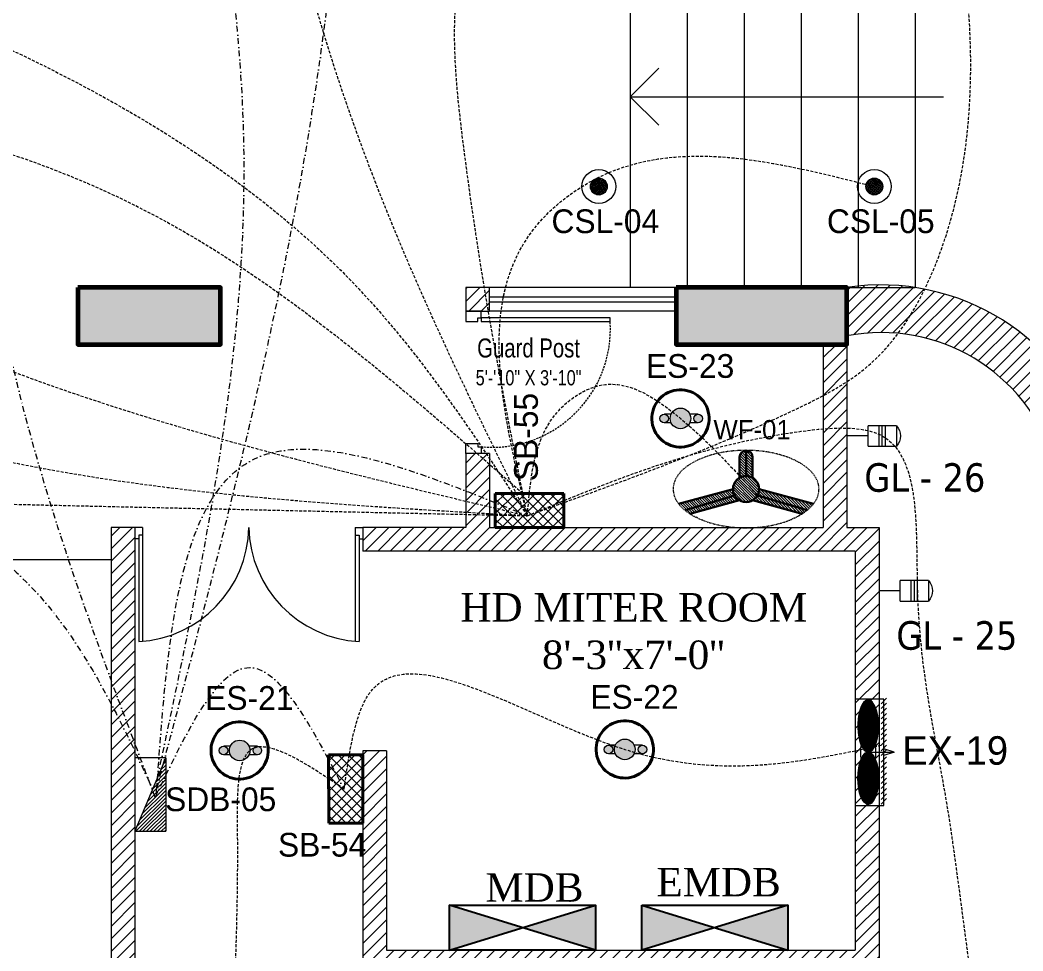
# Model space of a CAD drawing. Header units: inches. Extents: x 109699 to 44449955, y -10987 to 15824140.
# Drawn here: x 193114.4 to 193325.6, y -3751.5 to -3555.4 of the extents above; entities that cross this region are included whole.
import ezdxf

# ---------------------------------------------------------------- set-up
doc = ezdxf.new("R2010")
doc.units = ezdxf.units.IN
doc.header["$LTSCALE"] = 5
doc.header["$MEASUREMENT"] = 0
for name, pattern in [('DASHDOT', [1, 0.5, -0.25, 0, -0.25]), ('DASHED2', [0.375, 0.25, -0.125]), ('HIDDEN', [0.375, 0.25, -0.125])]:
    doc.linetypes.add(name, pattern=pattern)
doc.layers.get('0').update_dxf_attribs({"color": 123})
for name, color, linetype, lineweight in [('@NORMAL', 7, 'Continuous', 5), ('cloumn', 253, 'Continuous', 60), ('door', 8, 'Continuous', 9), ('DOOR1', 34, 'Continuous', 9), ('E-BK', 1, 'Continuous', 15), ('E-CF-Ceiling-Fan', 30, 'Continuous', 13), ('E-Con-Point', 5, 'DASHED2', 13), ('E-CSL-Ceiling-Sport-Light', 191, 'Continuous', 13), ('E-ES-Energy Saver-Light', 140, 'Continuous', 13), ('E-EX-Exhaust-Fan', 190, 'Continuous', 13), ('E-SB-Switch-Board', 106, 'Continuous', 18), ('E-Sub-Distrubtion board', 3, 'Continuous', 13), ('GL', 7, 'Continuous', 5), ('glass', 140, 'Continuous', 18), ('ha', 252, 'Continuous', 5), ('HATCH2', 253, 'Continuous', 15), ('Low height wall', 7, 'Continuous', 9), ('MDB N', 7, 'Continuous', 5), ('SB', 1, 'DASHDOT', 20), ('STAIR', 8, 'Continuous', 13), ('WALL-1', 8, 'Continuous', 9)]:
    doc.layers.add(name, color=color, linetype=linetype, lineweight=lineweight)
doc.layers.add('MDB', color=1, linetype='Continuous')
doc.layers.add('T', color=8, linetype='Continuous')
doc.styles.add('ARIAL', font='arial.ttf', dxfattribs={"width": 0.8, "height": 48})
doc.styles.add('MtXpl_Tahoma', font='tahoma.ttf')
doc.styles.get("Standard").update_dxf_attribs({"font": 'times.ttf'})

# ---------------------------------------------------------------- blocks, each defined once
blk = doc.blocks.new('coloumn-01')
at = {"layer": 'ha'}
h = blk.add_hatch(dxfattribs=at)
h.set_pattern_fill('AR-CONC', color=256, scale=0.5)
h.set_pattern_definition([(49.99999999999999, (0, 0), (3.586300913003767, -0.3137606749129755), [0.375, -4.125]), (355, (0, 0), (-0.693756668065, 3.760960668500059), [0.3, -3.3]), (100.45144446, (0.298858405, -0.02614672), (2.89254423363556, 3.447199954843147), [0.3187009599999999, -3.505710559999999]), (46.18420000000001, (0, 1), (5.336206653357862, -0.8275964039653827), [0.5625, -6.1875]), (96.63563549, (0.444683725, 0.931033465), (4.673309728371142, 4.870593003872752), [0.47805171, -5.258568799999999]), (351.1841639899999, (0, 1), (4.673309725273866, 4.870593001349951), [0.45, -4.950000005]), (21, (0.5, 0.75), (2.984535260592308, -2.013094453326694), [0.375, -4.125]), (326.0000000000001, (0.5, 0.75), (1.216576659607909, 3.625750225234265), [0.3, -3.3]), (71.45144474, (0.74871127, 0.58224213), (4.201111883649856, 1.612655764031769), [0.31870095, -3.50571056]), (37.50000000000001, (0, 0), (0.06079927658645334, 1.664469269156557), [0, -3.26, 0, -3.35, 0, -3.3125]), (7.499999999999999, (0, 0), (1.315347687210743, 1.972058559411801), [0, -1.91, 0, -3.185, 0, -1.2625]), (327.5, (-1.115, 0), (2.669112180862045, -0.1127743586718988), [0, -1.25, 0, -3.9, 0, -5.175]), (317.5, (-1.615, 0), (2.915930846711931, 0.5005249116615886), [0, -1.625, 0, -2.59, 0, -3.675])])
h.paths.add_polyline_path([(32128.44739975178, -2546319.049243456), (32092.44739975178, -2546319.049243456), (32092.44739975178, -2546331.049243456), (32128.44739975178, -2546331.049243456)])
h.paths.add_polyline_path([(32128.44739975189, -2546617.132962178), (32098.44739975189, -2546617.132962178), (32098.44739975189, -2546629.132962178), (32128.44739975189, -2546629.132962178)])
h.paths.add_polyline_path([(31978.51966727065, -2546605.132962178), (31966.51966727065, -2546605.132962178), (31966.51966727065, -2546635.132962178), (31978.51966727065, -2546635.132962178)])
h.paths.add_polyline_path([(31821.20333333506, -2546605.132962178), (31809.20333333506, -2546605.132962178), (31809.20333333506, -2546635.132962178), (31821.20333333506, -2546635.132962178)])
h.paths.add_polyline_path([(31689.20328743063, -2546611.133238418), (31677.20328743063, -2546611.133238418), (31677.20328743063, -2546635.133238418), (31689.20328743063, -2546635.133238418)])
h.paths.add_polyline_path([(31417.20347832461, -2546611.132962178), (31405.20347832461, -2546611.132962178), (31405.20347832461, -2546635.132962178), (31417.20347832461, -2546635.132962178)])
h.paths.add_polyline_path([(31435.20347912709, -2546415.348983645), (31405.20347912709, -2546415.348983645), (31405.20347912709, -2546427.348983645), (31435.20347912709, -2546427.348983645)])
h.paths.add_polyline_path([(31633.74647668525, -2546415.348983645), (31603.74647668525, -2546415.348983645), (31603.74647668525, -2546427.348983645), (31633.74647668525, -2546427.348983645)])
h.paths.add_polyline_path([(31821.20245073218, -2546319.049243455), (31809.20245073218, -2546319.049243455), (31809.20245073218, -2546349.049243455), (31821.20245073218, -2546349.049243455)])
h.paths.add_polyline_path([(31996.51966727068, -2546319.049243455), (31966.51966727068, -2546319.049243455), (31966.51966727068, -2546331.049243455), (31996.51966727068, -2546331.049243455)])
h.paths.add_polyline_path([(31581.74648750067, -2546291.049243452), (31541.74648750067, -2546291.049243452), (31541.74648750067, -2546301.049243452), (31581.74648750067, -2546301.049243452)])
h.paths.add_polyline_path([(31485.74647668505, -2546261.049243452), (31475.74647668505, -2546261.049243452), (31475.74647668505, -2546301.049243452), (31485.74647668505, -2546301.049243452)])
h.paths.add_polyline_path([(31581.74648750064, -2546206.049278549), (31521.74648750064, -2546206.049278549), (31521.74648750064, -2546216.049243455), (31581.74648750064, -2546216.049243455)])
h.paths.add_polyline_path([(31435.20347595899, -2546206.049243455), (31405.20347595899, -2546206.049243455), (31405.20347595899, -2546218.049243455), (31435.20347595899, -2546218.049243455)])
h.paths.add_polyline_path([(31435.20347912709, -2546094.049243455), (31405.20347912709, -2546094.049243455), (31405.20347912709, -2546106.049243455), (31435.20347912709, -2546106.049243455)])
h.paths.add_polyline_path([(31583.74647668522, -2546094.049243455), (31547.74647668522, -2546094.049243455), (31547.74647668522, -2546106.049243455), (31583.74647668522, -2546106.049243455)])
h.paths.add_polyline_path([(31775.41359277777, -2546094.049243455), (31763.41359277777, -2546094.049243455), (31763.41359277777, -2546124.049243455), (31775.41359277777, -2546124.049243455)])
h.paths.add_polyline_path([(32059.80123907101, -2546094.049243455), (32047.80123907101, -2546094.049243455), (32047.80123907101, -2546124.049243455), (32059.80123907101, -2546124.049243455)])
h.paths.add_polyline_path([(32058.06771510976, -2545913.633020405), (32028.06771510976, -2545913.633020405), (32028.06771510976, -2545925.633020405), (32058.06771510976, -2545925.633020405)])
h.paths.add_polyline_path([(32048.06771510973, -2545722.712815279), (32036.06771510973, -2545722.712815279), (32036.06771510973, -2545746.712815279), (32048.06771510973, -2545746.712815279)])
h.paths.add_polyline_path([(31799.41359277774, -2545913.633020405), (31763.41359277774, -2545913.633020405), (31763.41359277774, -2545925.633020405), (31799.41359277774, -2545925.633020405)])
h.paths.add_polyline_path([(31591.53986684192, -2545945.049243456), (31561.31223659915, -2545945.049243456), (31561.31223659915, -2545957.049243456), (31591.53986684192, -2545957.049243456)])
h.paths.add_polyline_path([(31435.20347912709, -2545945.049243456), (31405.20347912709, -2545945.049243456), (31405.20347912709, -2545957.049243456), (31435.20347912709, -2545957.049243456)])
h.paths.add_polyline_path([(31429.2035252499, -2545715.383477275), (31405.2035252499, -2545715.383477275), (31405.2035252499, -2545727.383477275), (31429.2035252499, -2545727.383477275)])
h.paths.add_polyline_path([(31605.53986684192, -2545715.383237123), (31581.53986684192, -2545715.383237123), (31581.53986684192, -2545727.383237123), (31605.53986684192, -2545727.383237123)])
h.paths.add_polyline_path([(31775.41359277774, -2545711.610186095), (31763.41359277774, -2545711.610186095), (31763.41359277774, -2545735.610186095), (31775.41359277774, -2545735.610186095)])
at = {"layer": 'cloumn'}
for points, elevation in [([(31966.51966727068, -2546319.049243455), (31966.51966727068, -2546331.049243455), (31996.51966727068, -2546331.049243455), (31996.51966727068, -2546319.049243455)], -16.50604298470201), ([(32092.44739975178, -2546319.049243456), (32092.44739975178, -2546331.049243456), (32128.44739975178, -2546331.049243456), (32128.44739975178, -2546319.049243456)], -16.98928691961915)]:
    blk.add_lwpolyline(points, close=True, dxfattribs=dict(at, elevation=elevation))
blk = doc.blocks.new('d45')
at = {"layer": 'door'}
for points in [[(12713.02491945242, -3984.666556461897), (12713.02491945242, -3987.880842176182), (12716.81063373813, -3987.880842176182), (12716.81063373813, -3986.809413604753), (12717.88206230956, -3986.809413604753), (12717.88206230956, -3984.666556461897)], [(12717.88206230956, -3987.880842176182), (12758.59634802385, -3987.880842176182), (12758.59634802385, -3986.809413604753), (12717.88206230956, -3986.809413604753)], [(12713.02491945242, -4029.666556461897), (12713.02491945242, -4026.452270747611), (12716.81063373813, -4026.452270747611), (12716.81063373813, -4027.52369931904), (12717.88206230956, -4027.52369931904), (12717.88206230956, -4029.666556461897)]]:
    blk.add_lwpolyline(points, close=True, dxfattribs=at)
at = {"layer": 'door', "linetype": 'HIDDEN', "ltscale": 0.5}
blk.add_arc((12721.32901941757, -3990.335052951198), 37.34805124737715, 264.7044746508268, 3.767728427307829, dxfattribs=at)
blk = doc.blocks.new('A$C061E6EA9')
for p, q in [((1.000006047146599, 2.000002458706831), (1.000006047146599, 30.00000245870683)), ((2.000006047146599, 2.458706831021118e-06), (2.000006047146599, 29.98213961797478)), ((58.0000060471466, 2.458706831021118e-06), (58.0000060471466, 29.98213961797478)), ((59.0000060471466, 2.000002458706831), (59.0000060471466, 30.00000245870683)), ((1.000006047146599, 3.000002458706831), (6.047146598575637e-06, 3.000002458706831)), ((6.047146598575637e-06, 2.458706831021118e-06), (6.047146598575637e-06, 3.000002458706831)), ((59.0000060471466, 3.000002458706831), (60.0000060471466, 3.000002458706831)), ((60.0000060471466, 2.458706831021118e-06), (60.0000060471466, 3.000002458706831)), ((2.000006047146599, 2.458706831021118e-06), (6.047146598575637e-06, 2.458706831021118e-06)), ((2.000006047146599, 2.000002458706831), (1.000006047146599, 2.000002458706831)), ((58.0000060471466, 2.000002458706831), (59.0000060471466, 2.000002458706831)), ((58.0000060471466, 2.458706831021118e-06), (60.0000060471466, 2.458706831021118e-06))]:
    blk.add_line(p, q)
for centre, radius, start, end in [((-0.6311166211562522, -0.5934161206525914), 30.6368702959516, 1.109855743278938, 86.94810039455004), ((60.63112871543854, -0.5934161206416775), 30.63687029593947, 93.05189960544996, 178.8901442567211)]:
    blk.add_arc(centre, radius, start, end)
blk = doc.blocks.new('MDB')
at = {"layer": 'MDB', "linetype": 'Continuous'}
h = blk.add_hatch(color=3, dxfattribs=at)
h.paths.add_polyline_path([(-2615.997901785699, -12426.05180736435), (-2615.997901785699, -12430.77580736435), (-2608.320901785699, -12428.41380736435)])
h.paths.add_polyline_path([(-2600.643901785699, -12426.05180736435), (-2608.320901785699, -12428.41380736435), (-2600.643901785699, -12430.77580736435)])
at = {"layer": 'MDB', "color": 3, "linetype": 'Continuous'}
for p, q in [((-2600.643901785699, -12426.05180736435), (-2615.997901785699, -12430.77580736435)), ((-2615.997901785699, -12426.05180736435), (-2600.643901785699, -12430.77580736435))]:
    blk.add_line(p, q, dxfattribs=at)
at = {"layer": 'MDB'}
blk.add_lwpolyline([(-2615.997901785699, -12426.05180736435), (-2600.643901785699, -12426.05180736435), (-2600.643901785699, -12430.77580736435), (-2615.997901785699, -12430.77580736435)], close=True, dxfattribs=at)
blk = doc.blocks.new('A$C63FA2F8C')
at = {"linetype": 'ByBlock', "ltscale": 0.5}
h = blk.add_hatch(color=256, dxfattribs=at)
h.dxf.hatch_style = 1
h.paths.add_polyline_path([(337.2288066126173, 261.8435315283132, 1), (186.444764951407, 261.8435315283132, 1)])
h.paths.add_polyline_path([(174.7543875355803, 261.112525689078, 1), (111.9624450998782, 261.112525689078, 1)])
h.paths.add_polyline_path([(359.7620794158132, 260.9155295394245, 1), (422.5540218515153, 260.9155295394245, 1)])
at = {"ltscale": 2}
for p, q in [((193.2174023309955, 293.0739176886738), (145.2272237805882, 293.0739176886738)), ((193.5781424691202, 229.8323706932948), (145.2272237805882, 229.8323706932948)), ((391.274980574695, 229.8323706932948), (330.0954290949041, 229.8323706932948)), ((391.274980574695, 293.0739176886738), (330.4561692330288, 293.0739176886738))]:
    blk.add_line(p, q, dxfattribs=at)
for centre, radius in [((261.8367857820122, 261.8435315283132), 75.39202083060518), ((143.3584163177293, 261.112525689078), 31.39597121785105), ((391.1580506336642, 260.9155295394245), 31.39597121785105)]:
    blk.add_circle(centre, radius, dxfattribs=at)
at = {"lineweight": 40}
blk.add_ellipse((261.8367857820122, 261.8435315283132), major_axis=(-89.30196609760064, 189.4862523083066), ratio=0.9999999999956461, start_param=-1.547953900145618, end_param=4.735231407033968, dxfattribs=at)
blk = doc.blocks.new('bs')
at = {"layer": 'E-BK'}
for p, q in [((-793.6107616202517, 1425.531798899594), (-793.6107616202517, 1433.501113548989)), ((-787.8528887823031, 1433.501113548989), (-793.6107616202514, 1433.501113548989)), ((-787.8528887823031, 1433.501113548989), (-787.8528887823031, 1425.531798899594)), ((-793.6107616202517, 1425.531798899594), (-787.8528887823031, 1425.531798899594)), ((-790.7318252012774, 1425.531798899594), (-790.7318252012774, 1419.63482280183))]:
    blk.add_line(p, q, dxfattribs=at)
at = {"layer": 'E-BK', "color": 5}
for p, q in [((-793.6107616202517, 1430.362221329489), (-787.8528887823031, 1430.362221329489)), ((-793.6107616202517, 1429.516456224291), (-787.8528887823031, 1429.516456224291)), ((-793.6107616202517, 1428.670698148449), (-787.8528887823031, 1428.670698148449))]:
    blk.add_line(p, q, dxfattribs=at)
at = {"layer": 'E-BK'}
blk.add_arc((-790.7318252012773, 1430.221002702818), 4.364332946471941, 48.72674153202249, 131.2732584679775, dxfattribs=at)
blk = doc.blocks.new('A$C4DCB0E22')
h = blk.add_hatch()
h.set_pattern_fill('ANSI37', color=256, scale=15, angle=90.05046403147966, style=0)
h.set_pattern_definition([(135.0504640314797, (0, 0), (-1.324656962164393, -1.326992438783809), []), (225.0504640314796, (0, 0), (1.326992438783809, -1.324656962164393), [])])
h.paths.add_polyline_path([(0.0158499618895469, -4.176303718850249e-06), (-3.779117417224143e-06, 17.9999888419976), (8.999992730033242, 18.00791571250107), (9.015846471040199, 0.007922694199763214)])
at = {"lineweight": 40}
for p, q in [((-3.779117417224143e-06, 17.9999888419976), (8.999992730033242, 18.00791571250107)), ((0.0158499618895469, -4.176303718850249e-06), (-3.779117417224143e-06, 17.9999888419976)), ((9.015846471040199, 0.007922694199763214), (8.999992730033242, 18.00791571250107)), ((0.0158499618895469, -4.176303718850249e-06), (9.015846471040199, 0.007922694199763214))]:
    blk.add_line(p, q, dxfattribs=at)
blk = doc.blocks.new('A$C172A38DB')
at = {"layer": 'E-CF-Ceiling-Fan', "linetype": 'ByBlock', "ltscale": 0.5}
h = blk.add_hatch(dxfattribs=at)
h.set_pattern_fill('ANSI31', color=256, scale=4)
h.set_pattern_definition([(45, (0, 0), (-0.3535533905932737, 0.3535533905932738), [])])
edge = h.paths.add_edge_path()
edge.add_ellipse((260.6395194993929, 36.67689698359391), major_axis=(-3.428571424389242, 0.0003081264674534777), ratio=0.9999999966841341, start_angle=149.7535552265475, end_angle=240.1904859558161)
edge.add_ellipse((260.6395194993929, 36.67689698359391), major_axis=(-3.428571424389242, 0.0003081264674534777), ratio=0.9999999966841341, start_angle=240.1904859558161, end_angle=270.1904859543396)
edge.add_ellipse((260.6395194993929, 36.67689698359391), major_axis=(-3.428571424389242, 0.0003081264674534777), ratio=0.9999999966841341, start_angle=270.1904859543396, end_angle=330.0061111111171)
edge.add_ellipse((260.6395194993929, 36.67689698359391), major_axis=(-3.428571424389242, 0.0003081264674534777), ratio=0.9999999966841341, start_angle=-29.99388888888287, end_angle=0.006105214021247157)
edge.add_ellipse((260.6395194993929, 36.67689698359391), major_axis=(-3.428571424389242, 0.0003081264674534777), ratio=0.9999999966841341, start_angle=0.006105214021247157, end_angle=30.00610521203349)
edge.add_ellipse((260.6395194993929, 36.67689698359391), major_axis=(-3.428571424389242, 0.0003081264674534777), ratio=0.9999999966841341, start_angle=30.00610521203349, end_angle=89.81981241419349)
edge.add_ellipse((260.6395194993929, 36.67689698359391), major_axis=(-3.428571424389242, 0.0003081264674534777), ratio=0.9999999966841341, start_angle=89.81981241419349, end_angle=119.8198124127269)
edge.add_ellipse((260.6395194993929, 36.67689698359391), major_axis=(-3.428571424389242, 0.0003081264674534777), ratio=0.9999999966841341, start_angle=119.8198124127269, end_angle=149.7535552265475)
edge = h.paths.add_edge_path()
edge.add_ellipse((260.6395194993929, 36.67689698359391), major_axis=(-3.428571424389242, 0.0003081264674534777), ratio=0.9999999966841341, start_angle=0.006105214021317806, end_angle=30.00610521203339, ccw=False)
edge.add_line((257.2109480616352, 36.67683977490924), (250.4867667999976, 36.67657982307231))
edge.add_ellipse((252.2010525160804, 36.67660547576997), major_axis=(-1.21218305486911, 1.21218305486911), ratio=1, start_angle=45.00085737826281, end_angle=135.0009560278039)
edge.add_line((252.2010810847616, 34.96231976253537), (257.670318139889, 34.9625617263282))
edge = h.paths.add_edge_path()
edge.add_ellipse((260.6395194993929, 36.67689698359391), major_axis=(-3.428571424389242, 0.0003081264674534777), ratio=0.9999999966841341, start_angle=-29.993888888882907, end_angle=0.006105214021317806, ccw=False)
edge.add_line((257.6702607548261, 38.39113284700694), (252.2010238774792, 38.39089118880322))
edge.add_ellipse((252.2010525160804, 36.67660547576997), major_axis=(-1.21218305486911, 1.21218305486911), ratio=1, start_angle=-44.99904397219608, end_angle=45.00085737826281)
edge.add_line((250.4867667999976, 36.67657982307231), (257.2109480616352, 36.67683977490924))
edge = h.paths.add_edge_path()
edge.add_ellipse((260.6395194993929, 36.67689698359391), major_axis=(-3.428571424389242, 0.0003081264674534777), ratio=0.9999999966841341, start_angle=89.8198124141935, end_angle=119.81981241272689, ccw=False)
edge.add_line((260.6284289923159, 33.24834349417927), (264.5002094948177, 18.90569528370026))
edge.add_ellipse((260.6395194993929, 36.67689698359391), major_axis=(0.0002618229111952332, -19.19999998866584), ratio=0.5311633676228608, start_angle=22.24308983374869, end_angle=33.26092882752906)
edge.add_line((266.2330440718424, 20.62228737281782), (262.3441915888389, 33.7021373099623))
edge = h.paths.add_edge_path()
edge.add_ellipse((260.6395194993929, 36.67689698359391), major_axis=(-3.428571424389242, 0.0003081264674534777), ratio=0.9999999966841341, start_angle=119.81981241272689, end_angle=149.7535552265475, ccw=False)
edge.add_line((262.3441915888389, 33.7021373099623), (266.2330440718424, 20.62228737281782))
edge.add_ellipse((260.6395194993929, 36.67689698359391), major_axis=(0.0002618229111952332, -19.19999998866584), ratio=0.5311633676228608, start_angle=33.26092882752906, end_angle=39.55441008531852)
edge.add_line((267.1341312233315, 21.87339784225176), (263.60119318765, 34.94958952642666))
edge = h.paths.add_edge_path()
edge.add_ellipse((260.6395194993929, 36.67689698359391), major_axis=(0.0002618229111952332, -19.19999998866584), ratio=0.5311633676228608, start_angle=146.7366964115267, end_angle=157.7543316832576)
edge.add_line((264.5001496192971, 54.4478768802296), (260.6284289923159, 40.10545047300855))
edge.add_ellipse((260.6395194993929, 36.67689698359391), major_axis=(-3.428571424389242, 0.0003081264674534777), ratio=0.9999999966841341, start_angle=240.1904859558161, end_angle=270.1904859543397, ccw=False)
edge.add_line((262.3441915888384, 39.65165665722377), (266.2329596593663, 52.73122267963536))
edge = h.paths.add_edge_path()
edge.add_ellipse((260.6395194993929, 36.67689698359391), major_axis=(0.0002618229111952332, -19.19999998866584), ratio=0.5311633676228608, start_angle=140.4432727832319, end_angle=146.7366964115267)
edge.add_line((266.2329596593663, 52.73122267963536), (262.3441915888384, 39.65165665722377))
edge.add_ellipse((260.6395194993929, 36.67689698359391), major_axis=(-3.428571424389242, 0.0003081264674534777), ratio=0.9999999966841341, start_angle=210.256743142007, end_angle=240.1904859558161, ccw=False)
edge.add_line((263.6011931876494, 38.40420444075876), (267.1340454803432, 51.48007877101197))
at = {"layer": 'E-CF-Ceiling-Fan', "lineweight": 30}
for p, q in [((260.6284289923642, 40.10545047318737), (264.5001496192971, 54.44787688022959)), ((262.3441915888543, 39.65165665727727), (266.2329596593663, 52.73122267963536)), ((263.5976616245971, 38.39113333819478), (267.1340454803432, 51.48007877101195)), ((257.6813773755857, 38.39113333819478), (252.201023911839, 38.39089118880474)), ((257.2109480615582, 36.67683977490924), (250.3524366276179, 36.67657462996794)), ((257.6703181398407, 34.9625617263282), (252.2010811203218, 34.96231976253694)), ((263.5976616245971, 34.96266062899304), (267.1341312233315, 21.87339784225174)), ((260.6284289923642, 33.24834349400044), (264.5002094948177, 18.90569528370026)), ((262.3441915888543, 33.70213730991054), (266.2330440718424, 20.62228737281781))]:
    blk.add_line(p, q, dxfattribs=at)
at = {"layer": 'E-CF-Ceiling-Fan', "linetype": 'HIDDEN', "ltscale": 0.015, "extrusion": (0, 0, -1)}
blk.add_ellipse((260.6395194993929, 36.67689698359391), major_axis=(0.0002618229111952332, -19.19999998866584), ratio=0.5311633676228608, start_param=1.570809963404907, end_param=7.853995270584493, dxfattribs=at)
at = {"layer": 'E-CF-Ceiling-Fan', "lineweight": 30, "extrusion": (0, 0, -1)}
for centre, major_axis, ratio, start_param, end_param in [((260.6395194993929, 36.67689698359391), (-3.428571424389242, 0.0003081264674534777), 0.9999999966841341, -8.987021983952737e-05, 6.283095436959747), ((252.2010525160804, 36.67660547576997), (-1.21218305486911, 1.21218305486911), 1, 3.926974131154323, 7.068566784744116)]:
    blk.add_ellipse(centre, major_axis=major_axis, ratio=ratio, start_param=start_param, end_param=end_param, dxfattribs=at)
blk = doc.blocks.new('IC')
h = blk.add_hatch()
h.set_pattern_fill('ANSI37', color=256, scale=5, style=0)
h.set_pattern_definition([(45, (-31987.5, 39264), (-0.4419417382415922, 0.4419417382415922), []), (135, (-31987.5, 39264), (-0.4419417382415922, -0.4419417382415922), [])])
h.paths.add_polyline_path([(-28.43086822907935, 23.91349104812252, 1), (-35.55001930392609, 23.91349104812252, 1)])
for radius in [7.119182435364928, 3.55957553742337]:
    blk.add_circle((-31.99044376650272, 23.91349104812252), radius)
blk = doc.blocks.new('A$C1C755710')
at = {"linetype": 'ByBlock', "ltscale": 0.5}
h = blk.add_hatch(dxfattribs=at)
h.set_pattern_fill('ANSI31', color=256)
h.set_pattern_definition([(45, (0, 0), (-0.08838834764831843, 0.08838834764831845), [])])
edge = h.paths.add_edge_path()
edge.add_ellipse((199.1649073579174, 94.51384083836456), major_axis=(191.0280833619181, 3.971377967073551e-11), ratio=0.3951307893636453, start_angle=-2.146606530950382e-05, end_angle=6.29936271653392)
edge.add_ellipse((199.1649073579174, 94.51384083836456), major_axis=(191.0280833619181, 3.971377967073551e-11), ratio=0.3951307893636453, start_angle=6.29936271653392, end_angle=41.72868663856591)
edge.add_ellipse((199.1649073579174, 94.51384083836456), major_axis=(191.0280833619181, 3.971377967073551e-11), ratio=0.3951307893636453, start_angle=41.72868663856591, end_angle=359.9999785339347)
edge = h.paths.add_edge_path()
edge.add_ellipse((581.2210740817536, 94.51384083836456), major_axis=(-191.0280833619181, 3.971377967073551e-11), ratio=0.3951307893636453, start_angle=2.146606529957221e-05, end_angle=318.2713133614341)
edge.add_ellipse((581.2210740817536, 94.51384083836456), major_axis=(-191.0280833619181, 3.971377967073551e-11), ratio=0.3951307893636453, start_angle=318.2713133614341, end_angle=360.0000214660653)
at = {"ltscale": 2}
for p, q in [((9.237156729897833, 188.2013995007728), (49.73115919703559, 228.6954019679106)), ((44.42906965014117, 188.2013995007728), (84.92307211727893, 228.6954019679106)), ((83.87120178474288, 188.2013995007728), (124.3652042518806, 228.6954019679106)), ((124.5506794197281, 188.2013995007728), (165.0446818868659, 228.6954019679106)), ((159.7425923399715, 188.2013995007728), (200.2365948071092, 228.6954019679106)), ((199.1847244745732, 188.2013995007728), (239.6787269417109, 228.6954019679106)), ((241.5598876592558, 188.2013995007728), (282.0538901263935, 228.6954019679106)), ((276.7518005794991, 188.2013995007728), (317.2458030466369, 228.6954019679106)), ((316.1939327141008, 188.2013995007728), (356.6879351812386, 228.6954019679106)), ((389.0395967610093, 285.5447172545246), (364.2144678700133, 207.9370213896327)), ((365.3524135401385, 188.2013995007728), (405.8464160072763, 228.6954019679106)), ((389.0395967610093, 102.7958703805634), (389.0395967610093, 285.5447172545246)), ((389.0395967610093, 285.5447172545246), (413.8647256520053, 207.9370213896327)), ((400.5443264603819, 188.2013995007728), (441.0383289275196, 228.6954019679106)), ((439.9864585949836, 188.2013995007728), (480.4804610621213, 228.6954019679106)), ((481.5137070744968, 188.2013995007728), (522.0077095416345, 228.6954019679106)), ((516.7056199947401, 188.2013995007728), (557.1996224618779, 228.6954019679106)), ((556.1477521293418, 188.2013995007728), (596.6417545964796, 228.6954019679106)), ((597.6751444695255, 188.2013995007728), (638.1691469366633, 228.6954019679106)), ((632.8670573897689, 188.2013995007728), (673.3610598569066, 228.6954019679106)), ((672.3091895243706, 188.2013995007728), (712.8031919915084, 228.6954019679106)), ((708.7490936335089, 188.2013995007728), (749.2430961006467, 228.6954019679106)), ((743.9410065537522, 188.2013995007728), (784.43500902089, 228.6954019679106))]:
    blk.add_line(p, q, dxfattribs=at)
blk.add_lwpolyline([(-2.91038304567337e-11, 207.9370213896327), (777.604823705391, 207.9370213896327), (777.604823705391, -2.91038304567337e-11), (-2.91038304567337e-11, -2.91038304567337e-11)], close=True, dxfattribs=at)
for centre, start, end in [((390.1929907198355, -134.2364891821926), 80.14559333652657, 99.85440666347343), ((390.1929907198355, 323.2641150363197), 260.1455933365266, 279.8544066634735)]:
    blk.add_arc(centre, 283.1687490877094, start, end, dxfattribs=at)
at = {"extrusion": (0, 0, -1)}
blk.add_ellipse((199.1649073579174, 94.51384083836456), major_axis=(191.0280833619181, 3.971377967073551e-11), ratio=0.3951307893636453, dxfattribs=at)
blk.add_ellipse((581.2210740817536, 94.51384083836456), major_axis=(-191.0280833619181, 3.971377967073551e-11), ratio=0.3951307893636453)
blk = doc.blocks.new('*X78')
at = {"color": 0}
for p, q in [((10772.52612508523, 16968.54929523236), (10785.26253456552, 16981.28570471264)), ((10774.2938920382, 16968.54929523236), (10788.301575612, 16982.55697880615)), ((10776.06165899117, 16968.54929523236), (10790.67375511737, 16983.16139135856)), ((10777.82942594413, 16968.54929523236), (10790.67375511737, 16981.39362440559)), ((10765.45505727337, 16968.54929523236), (10773.1063703796, 16976.20060833858)), ((10767.22282422634, 16968.54929523236), (10776.14541142608, 16977.4718824321)), ((10768.9905911793, 16968.54929523236), (10779.18445247256, 16978.74315652561)), ((10770.75835813227, 16968.54929523236), (10782.22349351904, 16980.01443061913)), ((10779.5971928971, 16968.54929523236), (10790.67375511737, 16979.62585745263)), ((10781.36495985007, 16968.54929523236), (10790.67375511737, 16977.85809049966)), ((10783.13272680303, 16968.54929523236), (10790.67375511737, 16976.09032354669)), ((10758.3839894615, 16968.54929523236), (10760.95020619367, 16971.11551196453)), ((10760.15175641447, 16968.54929523236), (10763.98924724015, 16972.38678605804)), ((10761.91952336744, 16968.54929523236), (10767.02828828663, 16973.65806015156)), ((10763.6872903204, 16968.54929523236), (10770.06732933311, 16974.92933424507)), ((10784.900493756, 16968.54929523236), (10790.67375511737, 16974.32255659372)), ((10786.66826070897, 16968.54929523236), (10790.67375511737, 16972.55478964076)), ((10788.43602766193, 16968.54929523236), (10790.67375511737, 16970.78702268779)), ((10754.84845555557, 16968.54929523236), (10754.87212410071, 16968.5729637775)), ((10756.61622250854, 16968.54929523236), (10757.91116514719, 16969.84423787101)), ((10790.2037946149, 16968.54929523236), (10790.67375511737, 16969.01925573483))]:
    blk.add_line(p, q, dxfattribs=at)
blk = doc.blocks.new('SDB')
for p, q in [((-1.818989403545856e-12, -7.500000000003638), (17.92910589847634, 0)), ((-1.818989403545856e-12, -7.500000000003638), (0, 0)), ((0, 0), (17.92910589847634, 0)), ((17.92910589847634, 0), (17.92910589847634, -7.500000000003638)), ((-1.818989403545856e-12, -7.500000000003638), (17.92910589847634, -7.500000000003638))]:
    blk.add_line(p, q)
at = {"xscale": 0.5, "yscale": 0.5, "zscale": 0.5}
blk.add_blockref('*X78', (-5377.407771660207, -8491.774647616183), dxfattribs=at)

msp = doc.modelspace()

# ---------------------------------------------------------------- hatches: boundary and pattern name
at = {"layer": 'HATCH2'}
h = msp.add_hatch(dxfattribs=at)
h.set_pattern_fill('ANSI31', color=256, scale=15, angle=-2.544443745170813e-14)
h.set_pattern_definition([(44.99999999999996, (140774.1268593164, 2531389.256548782), (-1.325825214724776, 1.325825214724777), [])])
h.paths.add_polyline_path([(193213.2835252697, -3611.699389865904), (193208.2835252697, -3611.699389865904), (193208.2835252697, -3616.699342296362), (193211.5215927539, -3616.699336285141), (193213.2835252697, -3616.699389865904)])
h = msp.add_hatch(dxfattribs=at)
h.set_pattern_fill('ANSI31', color=256, scale=15, angle=-2.544443745170813e-14)
h.set_pattern_definition([(44.99999999999996, (176659.2532725816, 2531125.984210069), (-1.325825214724776, 1.325825214724777), [])])
edge = h.paths.add_edge_path()
edge.add_arc((193295.7359755714, -3659.244557156975), 48.03029903465922, 16.59411456051332, 98.63049367790725)
edge.add_line((193288.5284742929, -3611.758121718003), (193288.528474293, -3621.903486336769))
edge.add_arc((193295.7359755716, -3659.244557156568), 38.03029903447558, 17.165262452572506, 100.924771754527, ccw=False)
edge.add_line((193332.0723088617, -3648.020719680751), (193359.921221897, -3877.517880821882))
edge.add_line((193359.921221897, -3877.517880821882), (193369.9793488269, -3877.517880821882))
edge.add_line((193369.9793488268, -3877.517880821882), (193365.4325034156, -3835.40874693664))
edge.add_line((193365.4325034156, -3835.40874693664), (193354.2410095395, -3744.135978512282))
edge.add_line((193354.2410095395, -3744.135978512282), (193341.7659046487, -3645.527587575189))
h = msp.add_hatch(dxfattribs=at)
h.set_pattern_fill('ANSI31', color=256, scale=15, angle=-2.544443745170813e-14)
h.set_pattern_definition([(44.99999999999996, (172257.0948714292, 2531116.491818015), (-1.325825214724776, 1.325825214724777), [])])
h.paths.add_polyline_path([(193308.6007418082, -3849.023315070013), (193308.6007418083, -3757.283166814412), (193295.2711070193, -3757.283166814412), (193295.2711070194, -3742.255001886098), (193295.2711070138, -3662.283166814412), (193288.5284742894, -3662.283166814412), (193288.5284742894, -3623.699389865904), (193283.5284742894, -3623.699389865904), (193283.5284742894, -3662.283166814412), (193213.2835252697, -3662.283166814412), (193213.2835252697, -3646.699389865904), (193208.2835252697, -3646.699389865904), (193208.2835252697, -3662.283166813946), (193186.6007418081, -3662.283168780899), (193186.6007418081, -3667.258330186645), (193290.2711070193, -3667.283166814412), (193290.2711070193, -3751.283166814412), (193191.6007418081, -3751.283166814412), (193191.6007418081, -3709.283091781943), (193186.6007418081, -3709.283091781943), (193186.6007418081, -3756.258140341661), (193290.2711070192, -3756.283166814412), (193290.2711070193, -3762.283166814412), (193303.6007418082, -3762.283166813946), (193303.6007418082, -3848.999130055125), (192849.2843663135, -3849.023315070013), (192849.2843663135, -3854.023315070013), (193303.5278508331, -3854.023315070013), (193303.6007418082, -3947.919783895186), (193303.6007418082, -3952.349733711386), (193308.6007418082, -3949.089947867664)])
h = msp.add_hatch(dxfattribs=at)
h.set_pattern_fill('ANSI31', color=256, scale=15, angle=-2.544443745170813e-14)
h.set_pattern_definition([(44.99999999999996, (140780.706840652, 2531389.256548782), (-1.325825214724776, 1.325825214724777), [])])
h.paths.add_polyline_path([(193133.6007418081, -3848.999130055125), (193138.6007418081, -3848.999130055125), (193138.6007418081, -3662.283166813946), (193133.6007418081, -3662.283166813946)])

# ---------------------------------------------------------------- linework, layer by layer
at = {"layer": '@NORMAL'}
for p, q in [((193242.8823136085, -3571.516652979297, 0.4865327038176623), (193248.8823136085, -3565.516652979297, 0.4865327038176623)), ((193242.8823136085, -3571.516652979297, 0.4865327038176623), (193308.8823136085, -3571.516652979297, 0.4865327038176552)), ((193242.8823136085, -3571.516652979297, 0.4865327038176623), (193248.8823136085, -3577.516652979297, 0.4865327038176623)), ((193270.5284742897, -3611.699389865904), (193267.0552081631, -3611.699389864973, 0.5832439349170784)), ((192934.6007437182, -3668.999130055125, 0.2185255425921895), (193133.6007418081, -3668.999130055125, 0.2185255425921895))]:
    msp.add_line(p, q, dxfattribs=at)
at = {"layer": '@NORMAL', "color": 7, "elevation": 0.407237895495264}
msp.add_lwpolyline([(193359.921221897, -3877.517880821882), (193332.0723088617, -3648.020719680751, 0.3826605590100281), (193288.528474293, -3621.903486336863)], format="xyb", dxfattribs=at)
at = {"layer": '@NORMAL', "color": 7}
msp.add_arc((193295.6347698529, -3659.321967057234, 1.166487869818361), 48.14986287654796, 17.21773095596181, 98.48711757615446, dxfattribs=at)
at = {"layer": 'E-Con-Point', "ltscale": 0.5}
for points in [[(193221.2236216675, -3659.788532685595, 0.5590410111768203), (193277.3515625, -3637.546875, 0.6832439349145716), (193293.00390625, -3628.1953125, 0.6832439349145716), (193307.77734375, -3605.37890625), (193314.57421875, -3566.1328125), (193265.7734375, -3386.7421875), (193262.9588560395, -3369.304684478221, 0.4783989405265523), (193254.8872004331, -3317.709452745945), (193241.6740033845, -3252.614481595286, 0.2846634290586749), (193240.38671875, -3199.6484375, 0.2846634290586749), (193216.1189956437, -3167.624387128682, 0.6882906862028894), (193215, -3145.09765625, 0.6882906862028894), (193216.1919348215, -3054.962439762261, -0.09428638282484059), (193210.3468670681, -2958.144753783602, 0.9022312606696126)], [(192859.1094902584, -2979.129426081303, 0.5707480734968842), (192867.66796875, -3210.36328125), (192918.7989463616, -3432.995952102489, 0.4623314303895237), (193053.99609375, -3600.88671875, 0.03365271675040582), (193221.2236216675, -3659.788532685583, 0.559041011176437)], [(192833.9565745222, -3117.294127018905), (192833.9821081958, -3287.544230461569), (192818.7887937057, -3432.897368852498), (192818.26953125, -3446.125), (192939.6640625, -3504.8828125), (193025.8984375, -3528.89453125), (193185.82421875, -3612.09375), (193221.2236216675, -3659.78853268557, 0.5590410111768405)], [(192528.1070765735, -3204.404001364538, 0.5142200559752781), (192599.546875, -3214.51953125, 0.5142200559752781), (192783.6015625, -3311.6015625), (192872.18359375, -3422.3125, 0.4846634290584113), (193056.33984375, -3630.5), (193221.2236216676, -3659.788532685599, 0.5590410111770551)], [(193120.3253725824, -3401.165363048448, -0.112614394009714), (193005.1015625, -3405.125, 0.5016248300390165), (192867.234375, -3463.36328125, 0.5058946095911984), (192811.8161982647, -3499.277614525581), (193028.8092142966, -3750.993760334828, -0.05532089889348413), (193028.3083250838, -3755.765652436388, -0.05532089889348413), (192819.99609375, -3783.45703125, 0.2185255425921895), (192670.1720331652, -3731.738025950413)], [(193221.2236216676, -3659.788532685665, 0.5590410111781372), (193208.125, -3584.41015625), (193216.2835252697, -3530.3728593245, 0.329751637464391), (193235.7333814177, -3527.095929254421, 0.5832439349171352), (193294.2835252697, -3525.402760577858, 0.5832439349171352), (193294.2835252697, -3491.820312500002, 0.5832439349171352), (193294.2835252697, -3426.738351643789, 0.5832439349171352), (193262.2835252697, -3426.738351643789, 0.5832439349171352), (193234.5903565932, -3426.188207791728, 0.5832439349171352)], [(193221.2236216676, -3659.788532685599, 0.5590410111770551), (193168.7578125, -3519.79296875), (193159.0644751831, -3495.986104477374), (193137.99609375, -3493.44140625), (193075.93359375, -3495.12109375), (192984.3926370535, -3495.086669355955)], [(192833.9565745222, -3764.368694926977), (192819.546875, -3680.23828125), (192818.7887937057, -3575.613229198106), (192891.8359375, -3567.36328125), (193145.43359375, -3597.97265625), (193220.278521146, -3655.082319527905, 0.5038703010334279)], [(193221.2236216676, -3659.788532685654, 0.5590410111778099), (193222.60546875, -3599.37890625), (193235.152796382, -3589.061466769708, 0.5832439349171352), (193294.2835252697, -3590.436577895312, 0.5832439349171352)], [(193221.2236216676, -3659.788532685665, 0.5590410111781372), (193227.91015625, -3637.53515625), (193237.65625, -3632.14453125), (193253.4658964619, -3639.29335252963, 0.2072378954951262), (193269.6604266952, -3655.537685395436)], [(193221.2236216675, -3659.788532685587, 0.5590410111768739), (193278.91015625, -3642.00390625), (193295.9682358176, -3642.991385848317, 0.6832439349171793), (193303.3476348009, -3675.602507429743, 0.3846634290582893), (193309.647986101, -3721.357468724558, -0.06106297970465469), (193312.109375, -3738.484375), (193316.6772695898, -3779.887585108874, 0.3846634290582809), (193315.403710297, -3844.977233319232, 0.3846634290582911)], [(192549.7532370387, -3853.764756593956, 0.2000000000000737), (192555.1640625, -3799.84765625), (192679.1641427304, -3663.324979414321, 0.02353992480693279), (192824.2421875, -3649.296875), (193221.2236216676, -3659.788532685665, 0.5590410111781372)], [(193182.640625, -3717.356476637349, 0.3670375414985962), (193188.59765625, -3696.41796875), (193241.7392055684, -3709.012772753547), (193295.6913073263, -3708.150549908275, 0.3846634290582642)], [(193182.640625, -3717.356476637349, 0.3670375414985962), (193162.8253276489, -3709.231307951097), (193160.16015625, -3726.94140625), (193160.654037449, -3802.931207377896), (193172.34375, -3835.67578125), (193210.52734375, -3846.920176582502, 0.2185255425921895), (193232.84375, -3845.507128562203, 0.2185255425921895), (193256.7388118258, -3803.044313531128), (193259.953125, -3758.362120287237, 0.2837025359023602), (193282.26953125, -3761.5390625, 0.2965744600572127), (193288.66015625, -3768.4296875, 0.2790561096672763), (193297.578125, -3811.625, 0.2837025359023602), (193307.7696672348, -3811.116437584953, 0.3846634290582642)]]:
    msp.add_spline(points, degree=3, dxfattribs=at)
at = {"layer": 'glass'}
for p, q in [((193213.2835252697, -3613.699389865904, 0.8759413736022452), (193252.5284742894, -3613.699389865875, -44.00634806941216)), ((193213.2835252697, -3614.699389865904, 0.8759413736022452), (193252.5284742894, -3614.699389865875, -44.00634806941216))]:
    msp.add_line(p, q, dxfattribs=at)
at = {"layer": 'Low height wall'}
for p, q in [((193252.5284742894, -3611.699389865904, 0.1000000000001414), (193213.2835252697, -3611.699389865904, 0.09999999999999329)), ((193252.5284742894, -3616.699389865904, 0.100000000000005), (193213.2835252697, -3616.699389865904, 0.100000000000005))]:
    msp.add_line(p, q, dxfattribs=at)
at = {"layer": 'SB', "ltscale": 0.5}
for points in [[(193142.880120234, -3719.094358087466, 0.2841549535469002), (193114.8203125, -3636.00390625), (193106.05078125, -3380.9140625), (193113.3281249935, -3206.283169901156, 0.3961961066187733), (193113.7890625, -3136.0234375), (193114.48046875, -3075.359375, -1.289470276849853), (193114.453125, -3034.62109375, 1.055486001032119), (193120.9921875, -3013.3203125, 0.9468120338202554), (193126.1171875, -3011.8125), (193134.1960244889, -3011.244881146302, -13.71501677771691)], [(193143.2124600881, -3717.234225516363, 0.2792831185741377), (193180.28515625, -3541.76953125), (193171.2272515103, -3381.839843932427, 1.774437621497697), (193148.6308543539, -3275.537179641374, 1.807818072243603), (193163.8359375, -3193.64453125)], [(193143.3816100119, -3714.832826441753, 0.2650478964294206), (193161.59765625, -3586.34765625, -0.1351421716297326), (193122.09375, -3402.22265625, -0.2245844333455302)], [(192597.3828125, -3572.0703125, 0.3973762376235932), (192609.046875, -3596.76953125, 0.3973762376235932), (192649.5818140397, -3606.790640159089, -0.1538900300177404), (192785.0764664286, -3614.207544878063, -0.3572317764200268), (192928.6875, -3644.2578125, 0.2300285237754537), (193121.55859375, -3680.3203125, 0.2185255425921895), (193130.763866945, -3694.239488976548, 0.2037978320968744), (193142.3256569848, -3717.357132261155, 0.2841549535472846)], [(193143.1547949158, -3718.055787047187, 0.2841549535472846), (193163.92578125, -3647.7421875), (193221.2236216676, -3659.788532685597, 0.5590410111773346)], [(193142.880120234, -3719.094358087494, 0.2841549535472846), (193162.796875, -3691.765625), (193182.640625, -3717.35647663735, 0.3670375414985789)]]:
    msp.add_spline(points, degree=3, dxfattribs=at)
at = {"layer": 'STAIR', "linetype": 'Continuous'}
for p, q in [((193242.8823136085, -3551.699389865904, 0.4865327038176623), (193242.8823136085, -3611.699389865904, 0.4865327038176623)), ((193254.8823136085, -3551.699389865904, 0.4865327038176623), (193254.8823136085, -3611.699389865904, 0.4865327038176623)), ((193266.8823136085, -3551.699389865904, 0.4865327038176623), (193266.8823136085, -3611.699389865904, 0.4865327038176623)), ((193278.8823136085, -3551.699389865904, 0.4865327038176623), (193278.8823136085, -3611.699389865904, 0.4865327038176623)), ((193290.8823136085, -3551.699389865904, 0.4865327038176623), (193290.8823136085, -3611.699389865904, 0.4865327038176623)), ((193302.8823136085, -3551.699389865904, 0.4865327038176623), (193302.8823136085, -3611.699389865904, 0.4865327038176623)), ((193288.5284742897, -3611.699389865904), (193302.8823136085, -3611.699389865904))]:
    msp.add_line(p, q, dxfattribs=at)
at = {"layer": 'WALL-1'}
for p, q in [((193283.5284742894, -3623.699389865904, 0.6832439349171864), (193283.5284742894, -3662.283166814412, 0.6832439349171757)), ((193288.5284742895, -3623.699389865904, 0.6832439349171793), (193288.5284742894, -3662.283166814412, 0.6832439349171793)), ((193208.2835252697, -3646.699389865904, 0.5321260057191672), (193208.2835252697, -3662.283166813946, 0.5093657083857437)), ((193213.2835252697, -3646.699389865904, 0.100000000000005), (193208.2835252697, -3646.699389865904, 0.100000000000005)), ((193213.2835252697, -3646.699389865904, 0.5321260057191672), (193213.2835252697, -3662.283166814412, 0.5093657083856158)), ((193133.6007418081, -3662.283166813946, 0.3775964132038467), (193133.6007418081, -3848.999130055125, 0.1048954592361468)), ((193138.6007418081, -3662.283166813946, 0.532976956061507), (193133.6007418081, -3662.283166813946, 0.5514746397350727)), ((193138.6007418081, -3662.283166813946, 0.3775964132038503), (193138.6007418081, -3848.999130055125, 0.1048954592361042)), ((193208.2835252697, -3662.283166813946, 0.6832439349171757), (193186.6007418081, -3662.283166813946, 0.6832439349171757)), ((193186.6007418081, -3662.283166813946, 0.457991513673079), (193186.6007418081, -3667.283166813946, 0.4506889523590338)), ((193213.2835252697, -3662.283166814412, 0.5093657083856158), (193283.5284742893, -3662.283166814412, 0.6832439349171757)), ((193288.5284742894, -3662.283166814877, 0.284663429058277), (193295.2711070192, -3662.283166814412, 0.284663429058277)), ((193295.2711070193, -3662.283166814412, 0.3846634290582784), (193295.2711070194, -3757.283166814412, 0.3846634290583033)), ((193290.2711070193, -3667.283166814412, 0.6832439349171757), (193186.6007418081, -3667.283166813946, 0.6832439349171757)), ((193290.2711070193, -3667.283166814412, 0.3846634290582784), (193290.2711070193, -3751.283166814412, 0.3846634290583069)), ((193191.6007418081, -3709.283091781943, 0.6318698497901813), (193186.6007418079, -3709.283091781943, 0.6318698497901813)), ((193186.6007418081, -3709.283091781943, 0.3893475469086489), (193186.6007418081, -3756.283166814877, 0.3207033609721144)), ((193191.6007418081, -3709.283091781943, 0.3893475469086063), (193191.6007418081, -3751.283166814412, 0.3280059222860316)), ((193290.2711070193, -3736.283166814412, 0.3846634290582926), (193290.2711070193, -3751.283166814412, 0.3846634290582962)), ((193295.2711070193, -3736.283166814412, 0.3846634290582926), (193295.2711070193, -3757.283166814412, 0.3846634290582998)), ((193191.6007418081, -3751.283166814412, 0.2825645039271656), (193290.2711070192, -3751.283166814412, 0.284663429058277))]:
    msp.add_line(p, q, dxfattribs=at)
at = {"layer": 'WALL-1', "elevation": 0.6759413736022424}
msp.add_lwpolyline([(193208.2835252697, -3616.699389865904), (193213.2835252697, -3616.699389865904), (193213.2835252697, -3611.699389865904), (193208.2835252697, -3611.699389865904)], close=True, dxfattribs=at)
at = {"layer": 'WALL-1', "elevation": 0.5832439349171494}
msp.add_lwpolyline([(193270.5284742895, -3611.699389864973), (193270.5552081632, -3611.699389864973)], dxfattribs=at)

# ---------------------------------------------------------------- block references
at = {"layer": '@NORMAL'}
msp.add_blockref('coloumn-01', (161160.0810745389, 2542707.34985359, 17.1892869196193), dxfattribs=at)
at = {"layer": 'DOOR1', "xscale": 0.6666666666581141, "yscale": 0.6666666666581141, "zscale": 0.6666666666581141, "rotation": 0.0001063651677376787}
msp.add_blockref('d45', (184732.9286198548, -960.2707051898378, 0.6321260057191687), dxfattribs=at)
at = {"layer": 'E-BK', "color": 5, "xscale": -0.7528878284414805, "yscale": 0.7528878284501843, "zscale": 0.7528878284442684, "rotation": 269.9991720482258}
for p in [(192219.7112983106, -3047.643466596597, 0.6832439349171793), (192226.4539310405, -3080.254578976443, 0.3846634290582893)]:
    msp.add_blockref('bs', p, dxfattribs=at)
at = {"layer": 'E-CSL-Ceiling-Sport-Light', "xscale": 0.5001447178050512, "yscale": 0.5001447178050512, "zscale": 0.5001447178050512, "rotation": 162.0000000000001}
for p in [(193224.7626692513, -3574.117519810414, 0.5832439349171352), (193282.7626692513, -3574.117519810415, 0.5832439349171352)]:
    msp.add_blockref('IC', p, dxfattribs=at)
at = {"layer": 'E-ES-Energy Saver-Light', "xscale": 0.02880000000004657, "yscale": 0.02880000000004657, "zscale": 0.02880000000004657}
for p in [(193245.9249970313, -3646.834446237658, 0.2072378954951262), (193153.1131380185, -3716.772401659125), (193234.1983061379, -3716.553866461575)]:
    msp.add_blockref('A$C63FA2F8C', p, dxfattribs=at)
at = {"layer": 'E-EX-Exhaust-Fan', "xscale": -0.02880000000732252, "yscale": 0.02880000000732252, "zscale": 0.02880000000732252, "rotation": 270}
msp.add_blockref('A$C1C755710', (193290.2711070193, -3720.822159919032, 0.3846634290582642), dxfattribs=at)
at = {"layer": 'E-SB-Switch-Board', "xscale": 0.8002315484918654, "yscale": 0.8002315484918654, "zscale": 0.8002315484918654}
for p, rotation in [((193228.8878360591, -3662.289507122101, 0.5301638638591174), 89.99999999999999), ((193186.6007387839, -3710.15439883642, 0.3670375414985962), 180)]:
    msp.add_blockref('A$C4DCB0E22', p, dxfattribs=dict(at, rotation=rotation))
at = {"layer": 'E-Sub-Distrubtion board', "xscale": -0.86425007233629, "yscale": 0.86425007233629, "zscale": 0.86425007233629, "rotation": 90}
msp.add_blockref('SDB', (193138.6007560315, -3710.766453678766, 0.2841549535472846), dxfattribs=at)
at = {"layer": 'ha', "xscale": 0.8, "yscale": 0.8, "zscale": 0.8, "rotation": 269.9999999999999}
msp.add_blockref('A$C172A38DB', (193237.9391013694, -3445.662332124362), dxfattribs=at)
at = {"layer": 'ha', "extrusion": (-0.003130546719178185, -6.414222342631972e-11, 0.9999950998266137), "xscale": 0.8000038395295402, "yscale": 0.8000038395295402, "zscale": 0.8000038395295402, "rotation": 179.9999976521227}
msp.add_blockref('A$C061E6EA9', (193185.6565459508, -3662.283166852598, -603.9964388096616), dxfattribs=at)
at = {"layer": 'MDB', "xscale": 2, "yscale": 2, "zscale": 2, "rotation": 180}
msp.add_blockref('MDB', (188003.5793937555, -28603.38678154311, 0.2830370626172458), dxfattribs=at)
at = {"layer": 'MDB', "xscale": 2, "yscale": 2, "zscale": 2}
msp.add_blockref('MDB', (198477.3558560728, 21110.26844791429, 0.2838984303762544), dxfattribs=at)

# ---------------------------------------------------------------- texts
at = {"layer": 'E-CF-Ceiling-Fan', "color": 1, "insert": (193260.4238075472, -3639.634548204667), "char_height": 4.05078125, "width": 24.08470202641911, "attachment_point": 1}
msp.add_mtext('{\\fCentury Gothic|b0|i0|c0|p34;\\C256;WF-01}', dxfattribs=at)
at = {"layer": 'E-CSL-Ceiling-Sport-Light', "char_height": 5, "width": 24.08470202641911, "attachment_point": 1}
for s, insert in [('{\\fCentury Gothic|b0|i0|c0|p34;CSL-04}', (193226.3073233876, -3595.252703093393, 0.5832439349171352)), ('{\\fCentury Gothic|b0|i0|c0|p34;CSL-05}', (193284.3073233876, -3595.252703093394, 0.5832439349171352))]:
    msp.add_mtext(s, dxfattribs=dict(at, insert=insert))
at = {"layer": 'E-ES-Energy Saver-Light', "char_height": 5, "width": 24.08470202641911, "attachment_point": 1}
for s, insert in [('{\\fCentury Gothic|b0|i0|c0|p34;ES-23}', (193246.2169590903, -3625.744478405394, 0.2072378954951262)), ('{\\fCentury Gothic|b0|i0|c0|p34;ES-21}', (193153.4051000774, -3695.682433826861)), ('{\\fCentury Gothic|b0|i0|c0|p34;ES-22}', (193234.4902681969, -3695.463898629311))]:
    msp.add_mtext(s, dxfattribs=dict(at, insert=insert))
at = {"layer": 'E-EX-Exhaust-Fan', "insert": (193300.1487923794, -3712.324464551113, 0.4846634290582656), "char_height": 6, "width": 24.08470202641911, "attachment_point": 7}
msp.add_mtext('{\\fCentury Gothic|b0|i0|c0|p34;EX-19}', dxfattribs=at)
at = {"layer": 'E-SB-Switch-Board', "insert": (193218.4406811576, -3652.492274264572, 0.0841040734950845), "char_height": 5, "width": 24.08470202641911, "attachment_point": 1, "rotation": 90}
msp.add_mtext('{\\fCentury Gothic|b0|i0|c0|p34;SB-55}', dxfattribs=at)
at = {"layer": 'E-SB-Switch-Board', "insert": (193168.7248481215, -3726.599894785389, 0.0841040734950845), "char_height": 5, "width": 24.08470202641911, "attachment_point": 1}
msp.add_mtext('{\\fCentury Gothic|b0|i0|c0|p34;SB-54}', dxfattribs=at)
at = {"layer": 'E-Sub-Distrubtion board', "insert": (193168.3642593153, -3717.024251450428, 0.2252520774100455), "char_height": 5, "width": 22.95006753067719, "attachment_point": 3}
msp.add_mtext('{\\fCentury Gothic|b0|i0|c0|p34;SDB-05}', dxfattribs=at)
at = {"layer": 'GL', "color": 7, "style": 'MtXpl_Tahoma'}
for s, p in [('GL - 26', (193292.1753658868, -3654.733068940001, 0.6832439349171793)), ('GL - 25', (193298.9179986167, -3688.003549354822, 0.3846634290582894))]:
    msp.add_text(s, height=6, rotation=359.9999999999999, dxfattribs=at).set_placement(p)
at = {"layer": 'MDB N', "color": 7}
for s, p in [('MDB', (193212.3992931496, -3741.100872759804, 0.2838984303762544)), ('EMDB', (193248.3981513842, -3739.97405043947))]:
    msp.add_text(s, height=6.000000000004542, dxfattribs=at).set_placement(p)
at = {"layer": 'T', "ltscale": 0.5, "insert": (193221.4841087704, -3622.453941407033), "char_height": 4, "attachment_point": 2, "rotation": 359.99984094720685, "style": 'ARIAL'}
msp.add_mtext_dynamic_manual_height_columns('\\A1;{\\fCentury Gothic|b0|i0|c0|p34;Guard Post\\P\\H0.8x;5\'-\'10" X 3\'-10"}', width=33.1762746365658, gutter_width=240, heights=[0], dxfattribs=at)
at = {"layer": 'T', "insert": (193200.1200227316, -3676.081727592844, 0.2072378954951262), "char_height": 6, "width": 85.08148621159489, "attachment_point": 1}
msp.add_mtext("\\pi7.02524;HD MITER ROOM                  \\P\\pi24.18386;8'-3''x7'-0''", dxfattribs=at)

doc.saveas('drawing.dxf')
